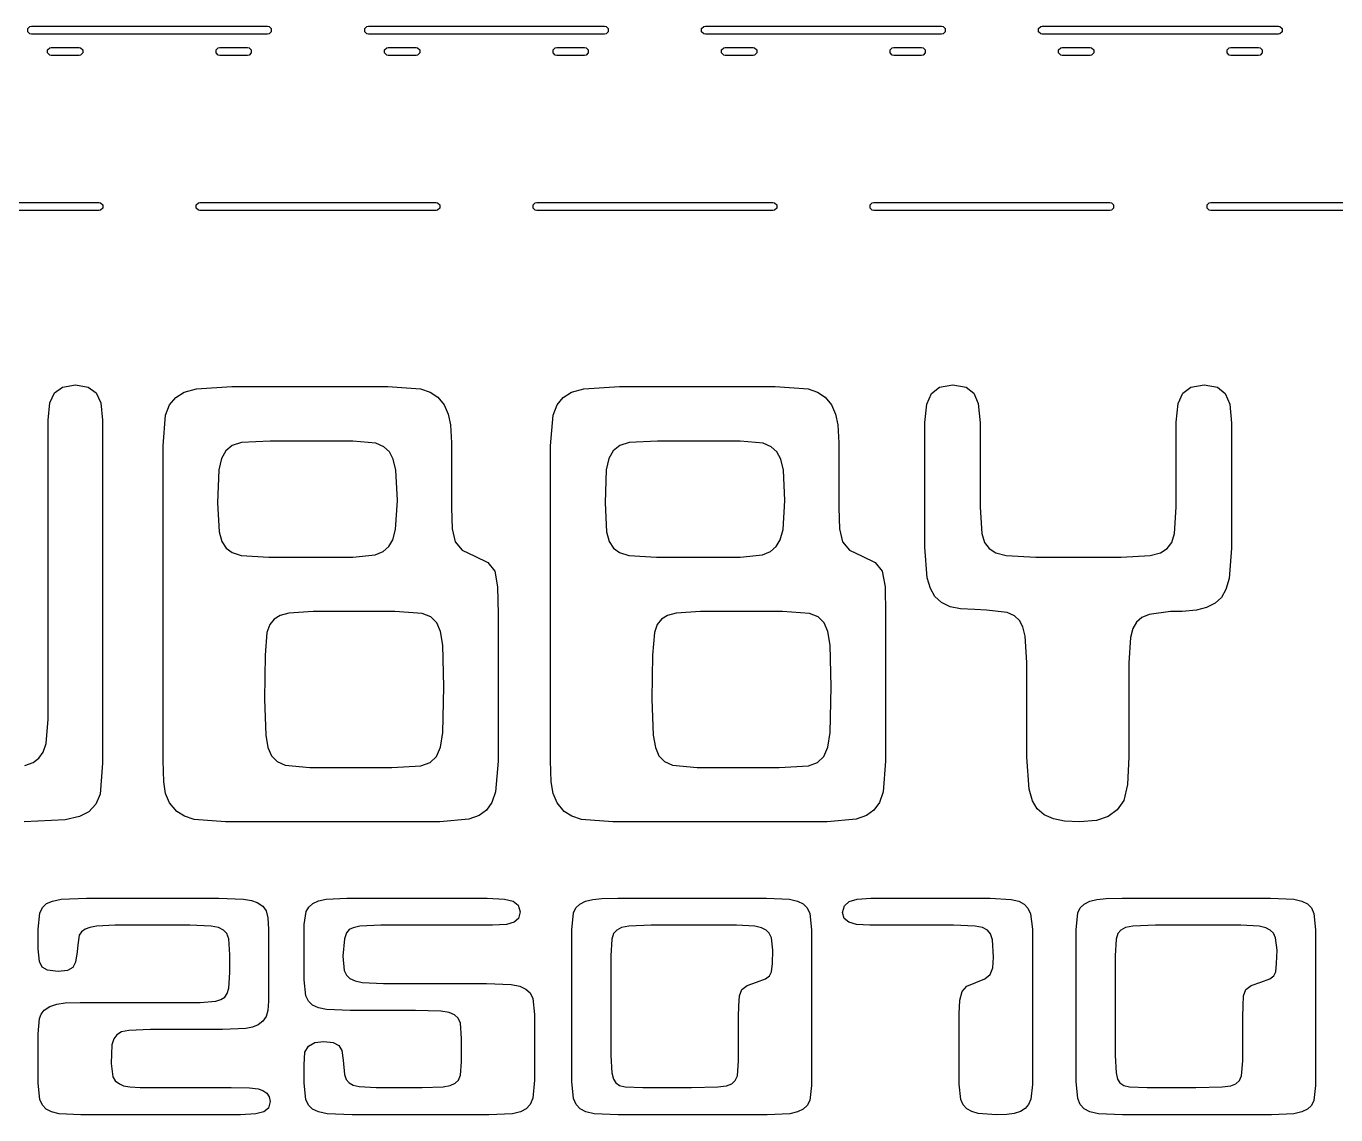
# Model space of a CAD drawing. Extents: x 187.8 to 250.3, y -128.1 to -95.
# Drawn here: x 205.31 to 225.05, y -113.95 to -97.53 of the extents above; entities that cross this region are included whole.
import ezdxf

# ---------------------------------------------------------------- set-up
doc = ezdxf.new("R2010")
doc.units = 0
doc.layers.add('BLACK', color=7, linetype='CONTINUOUS')

msp = doc.modelspace()

# ---------------------------------------------------------------- linework, layer by layer
at = {"layer": 'BLACK', "linetype": 'CONTINUOUS'}
for p, q in [((205.334567, -97.567039), (205.367039, -97.534567)), ((205.334567, -97.612961), (205.334567, -97.567039)), ((205.367039, -97.645433), (205.334567, -97.612961)), ((205.367039, -97.534567), (205.39, -97.53)), ((205.39, -97.65), (205.367039, -97.645433)), ((205.39, -97.53), (208.95, -97.53)), ((208.95, -97.65), (205.39, -97.65)), ((208.95, -97.53), (208.972961, -97.534567)), ((208.972961, -97.645433), (208.95, -97.65)), ((208.972961, -97.534567), (209.005433, -97.567039)), ((209.005433, -97.612961), (208.972961, -97.645433)), ((209.005433, -97.567039), (209.005433, -97.612961)), ((210.414567, -97.567039), (210.447039, -97.534567)), ((210.414567, -97.612961), (210.414567, -97.567039)), ((210.447039, -97.645433), (210.414567, -97.612961)), ((210.447039, -97.534567), (210.47, -97.53)), ((210.47, -97.65), (210.447039, -97.645433)), ((210.47, -97.53), (214.03, -97.53)), ((214.03, -97.65), (210.47, -97.65)), ((214.03, -97.53), (214.052961, -97.534567)), ((214.052961, -97.645433), (214.03, -97.65)), ((214.052961, -97.534567), (214.085433, -97.567039)), ((214.085433, -97.612961), (214.052961, -97.645433)), ((214.085433, -97.567039), (214.085433, -97.612961)), ((215.494567, -97.567039), (215.527039, -97.534567)), ((215.494567, -97.612961), (215.494567, -97.567039)), ((215.527039, -97.645433), (215.494567, -97.612961)), ((215.527039, -97.534567), (215.55, -97.53)), ((215.55, -97.65), (215.527039, -97.645433)), ((215.55, -97.53), (219.11, -97.53)), ((219.11, -97.65), (215.55, -97.65)), ((219.11, -97.53), (219.132961, -97.534567)), ((219.132961, -97.645433), (219.11, -97.65)), ((219.132961, -97.534567), (219.165433, -97.567039)), ((219.165433, -97.612961), (219.132961, -97.645433)), ((219.165433, -97.567039), (219.165433, -97.612961)), ((220.574567, -97.567039), (220.607039, -97.534567)), ((220.574567, -97.612961), (220.574567, -97.567039)), ((220.607039, -97.645433), (220.574567, -97.612961)), ((220.607039, -97.534567), (220.63, -97.53)), ((220.63, -97.65), (220.607039, -97.645433)), ((220.63, -97.53), (224.19, -97.53)), ((224.19, -97.65), (220.63, -97.65)), ((224.19, -97.53), (224.212961, -97.534567)), ((224.212961, -97.645433), (224.19, -97.65)), ((224.212961, -97.534567), (224.245433, -97.567039)), ((224.245433, -97.612961), (224.212961, -97.645433)), ((224.245433, -97.567039), (224.245433, -97.612961)), ((205.634567, -97.887039), (205.667039, -97.854567)), ((205.634567, -97.932961), (205.634567, -97.887039)), ((205.667039, -97.854567), (205.69, -97.85)), ((205.69, -97.85), (206.11, -97.85)), ((206.11, -97.85), (206.132961, -97.854567)), ((206.132961, -97.854567), (206.165433, -97.887039)), ((206.165433, -97.887039), (206.165433, -97.932961)), ((208.174567, -97.887039), (208.207039, -97.854567)), ((208.174567, -97.932961), (208.174567, -97.887039)), ((208.207039, -97.854567), (208.23, -97.85)), ((208.23, -97.85), (208.65, -97.85)), ((208.65, -97.85), (208.672961, -97.854567)), ((208.672961, -97.854567), (208.705433, -97.887039)), ((208.705433, -97.887039), (208.705433, -97.932961)), ((210.714567, -97.887039), (210.747039, -97.854567)), ((210.714567, -97.932961), (210.714567, -97.887039)), ((210.747039, -97.854567), (210.77, -97.85)), ((210.77, -97.85), (211.19, -97.85)), ((211.19, -97.85), (211.212961, -97.854567)), ((211.212961, -97.854567), (211.245433, -97.887039)), ((211.245433, -97.887039), (211.245433, -97.932961)), ((213.254567, -97.887039), (213.287039, -97.854567)), ((213.254567, -97.932961), (213.254567, -97.887039)), ((213.287039, -97.854567), (213.31, -97.85)), ((213.31, -97.85), (213.73, -97.85)), ((213.73, -97.85), (213.752961, -97.854567)), ((213.752961, -97.854567), (213.785433, -97.887039)), ((213.785433, -97.887039), (213.785433, -97.932961)), ((215.794567, -97.887039), (215.827039, -97.854567)), ((215.794567, -97.932961), (215.794567, -97.887039)), ((215.827039, -97.854567), (215.85, -97.85)), ((215.85, -97.85), (216.27, -97.85)), ((216.27, -97.85), (216.292961, -97.854567)), ((216.292961, -97.854567), (216.325433, -97.887039)), ((216.325433, -97.887039), (216.325433, -97.932961)), ((218.334567, -97.887039), (218.367039, -97.854567)), ((218.334567, -97.932961), (218.334567, -97.887039)), ((218.367039, -97.854567), (218.39, -97.85)), ((218.39, -97.85), (218.81, -97.85)), ((218.81, -97.85), (218.832961, -97.854567)), ((218.832961, -97.854567), (218.865433, -97.887039)), ((218.865433, -97.887039), (218.865433, -97.932961)), ((220.874567, -97.887039), (220.907039, -97.854567)), ((220.874567, -97.932961), (220.874567, -97.887039)), ((220.907039, -97.854567), (220.93, -97.85)), ((220.93, -97.85), (221.35, -97.85)), ((221.35, -97.85), (221.372961, -97.854567)), ((221.372961, -97.854567), (221.405433, -97.887039)), ((221.405433, -97.887039), (221.405433, -97.932961)), ((223.414567, -97.887039), (223.447039, -97.854567)), ((223.414567, -97.932961), (223.414567, -97.887039)), ((223.447039, -97.854567), (223.47, -97.85)), ((223.47, -97.85), (223.89, -97.85)), ((223.89, -97.85), (223.912961, -97.854567)), ((223.912961, -97.854567), (223.945433, -97.887039)), ((223.945433, -97.887039), (223.945433, -97.932961)), ((205.667039, -97.965433), (205.634567, -97.932961)), ((205.69, -97.97), (205.667039, -97.965433)), ((206.11, -97.97), (205.69, -97.97)), ((206.132961, -97.965433), (206.11, -97.97)), ((206.165433, -97.932961), (206.132961, -97.965433)), ((208.207039, -97.965433), (208.174567, -97.932961)), ((208.23, -97.97), (208.207039, -97.965433)), ((208.65, -97.97), (208.23, -97.97)), ((208.672961, -97.965433), (208.65, -97.97)), ((208.705433, -97.932961), (208.672961, -97.965433)), ((210.747039, -97.965433), (210.714567, -97.932961)), ((210.77, -97.97), (210.747039, -97.965433)), ((211.19, -97.97), (210.77, -97.97)), ((211.212961, -97.965433), (211.19, -97.97)), ((211.245433, -97.932961), (211.212961, -97.965433)), ((213.287039, -97.965433), (213.254567, -97.932961)), ((213.31, -97.97), (213.287039, -97.965433)), ((213.73, -97.97), (213.31, -97.97)), ((213.752961, -97.965433), (213.73, -97.97)), ((213.785433, -97.932961), (213.752961, -97.965433)), ((215.827039, -97.965433), (215.794567, -97.932961)), ((215.85, -97.97), (215.827039, -97.965433)), ((216.27, -97.97), (215.85, -97.97)), ((216.292961, -97.965433), (216.27, -97.97)), ((216.325433, -97.932961), (216.292961, -97.965433)), ((218.367039, -97.965433), (218.334567, -97.932961)), ((218.39, -97.97), (218.367039, -97.965433)), ((218.81, -97.97), (218.39, -97.97)), ((218.832961, -97.965433), (218.81, -97.97)), ((218.865433, -97.932961), (218.832961, -97.965433)), ((220.907039, -97.965433), (220.874567, -97.932961)), ((220.93, -97.97), (220.907039, -97.965433)), ((221.35, -97.97), (220.93, -97.97)), ((221.372961, -97.965433), (221.35, -97.97)), ((221.405433, -97.932961), (221.372961, -97.965433)), ((223.447039, -97.965433), (223.414567, -97.932961)), ((223.47, -97.97), (223.447039, -97.965433)), ((223.89, -97.97), (223.47, -97.97)), ((223.912961, -97.965433), (223.89, -97.97)), ((223.945433, -97.932961), (223.912961, -97.965433)), ((202.85, -100.19), (206.41, -100.19)), ((206.41, -100.19), (206.432961, -100.194567)), ((206.432961, -100.194567), (206.465433, -100.227039)), ((206.465433, -100.272961), (206.432961, -100.305433)), ((206.465433, -100.227039), (206.465433, -100.272961)), ((207.874567, -100.227039), (207.907039, -100.194567)), ((207.874567, -100.272961), (207.874567, -100.227039)), ((207.907039, -100.305433), (207.874567, -100.272961)), ((207.907039, -100.194567), (207.93, -100.19)), ((207.93, -100.19), (211.49, -100.19)), ((211.49, -100.19), (211.512961, -100.194567)), ((211.512961, -100.194567), (211.545433, -100.227039)), ((211.545433, -100.272961), (211.512961, -100.305433)), ((211.545433, -100.227039), (211.545433, -100.272961)), ((212.954567, -100.227039), (212.987039, -100.194567)), ((212.954567, -100.272961), (212.954567, -100.227039)), ((212.987039, -100.305433), (212.954567, -100.272961)), ((212.987039, -100.194567), (213.01, -100.19)), ((213.01, -100.19), (216.57, -100.19)), ((216.57, -100.19), (216.592961, -100.194567)), ((216.592961, -100.194567), (216.625433, -100.227039)), ((216.625433, -100.272961), (216.592961, -100.305433)), ((216.625433, -100.227039), (216.625433, -100.272961)), ((218.034567, -100.227039), (218.067039, -100.194567)), ((218.034567, -100.272961), (218.034567, -100.227039)), ((218.067039, -100.305433), (218.034567, -100.272961)), ((218.067039, -100.194567), (218.09, -100.19)), ((218.09, -100.19), (221.65, -100.19)), ((221.65, -100.19), (221.672961, -100.194567)), ((221.672961, -100.194567), (221.705433, -100.227039)), ((221.705433, -100.272961), (221.672961, -100.305433)), ((221.705433, -100.227039), (221.705433, -100.272961)), ((223.114567, -100.227039), (223.147039, -100.194567)), ((223.114567, -100.272961), (223.114567, -100.227039)), ((223.147039, -100.305433), (223.114567, -100.272961)), ((223.147039, -100.194567), (223.17, -100.19)), ((223.17, -100.19), (226.73, -100.19)), ((206.41, -100.31), (202.85, -100.31)), ((206.432961, -100.305433), (206.41, -100.31)), ((207.93, -100.31), (207.907039, -100.305433)), ((211.49, -100.31), (207.93, -100.31)), ((211.512961, -100.305433), (211.49, -100.31)), ((213.01, -100.31), (212.987039, -100.305433)), ((216.57, -100.31), (213.01, -100.31)), ((216.592961, -100.305433), (216.57, -100.31)), ((218.09, -100.31), (218.067039, -100.305433)), ((221.65, -100.31), (218.09, -100.31)), ((221.672961, -100.305433), (221.65, -100.31)), ((223.17, -100.31), (223.147039, -100.305433)), ((226.73, -100.31), (223.17, -100.31)), ((205.739699, -103.063279), (205.86043, -102.973286)), ((205.86043, -102.973286), (206.053001, -102.939753)), ((206.053001, -102.939753), (206.245615, -102.973187)), ((206.245615, -102.973187), (206.366304, -103.062851)), ((207.565658, -103.129529), (207.693849, -103.053534)), ((207.693849, -103.053534), (207.879388, -103.001729)), ((207.879388, -103.001729), (208.413242, -102.967108)), ((208.413242, -102.967108), (210.763224, -102.967108)), ((210.763224, -102.967108), (211.257755, -103.001729)), ((211.257755, -103.001729), (211.400606, -103.050348)), ((211.400606, -103.050348), (211.517629, -103.1244)), ((213.405993, -103.129529), (213.534184, -103.053534)), ((213.534184, -103.053534), (213.719723, -103.001729)), ((213.719723, -103.001729), (214.253577, -102.967108)), ((214.253577, -102.967108), (216.603559, -102.967108)), ((216.603559, -102.967108), (217.09809, -103.001729)), ((217.09809, -103.001729), (217.240941, -103.050348)), ((217.240941, -103.050348), (217.357964, -103.1244)), ((218.957816, -103.072682), (219.080793, -102.975842)), ((219.080793, -102.975842), (219.280949, -102.939753)), ((219.280949, -102.939753), (219.480596, -102.975062)), ((219.480596, -102.975062), (219.598954, -103.068408)), ((222.747793, -103.068408), (222.870331, -102.974868)), ((222.870331, -102.974868), (223.070927, -102.939753)), ((223.070927, -102.939753), (223.270123, -102.976035)), ((223.270123, -102.976035), (223.388931, -103.072682)), ((205.641818, -103.472752), (205.670386, -103.21098)), ((205.670386, -103.21098), (205.739699, -103.063279)), ((206.366304, -103.062851), (206.435649, -103.210405)), ((206.435649, -103.210405), (206.464184, -103.471042)), ((207.413922, -103.400517), (207.473639, -103.240333)), ((207.473639, -103.240333), (207.565658, -103.129529)), ((211.517629, -103.1244), (211.610422, -103.242515)), ((211.610422, -103.242515), (211.674067, -103.380855)), ((213.254257, -103.400517), (213.313974, -103.240333)), ((213.313974, -103.240333), (213.405993, -103.129529)), ((217.357964, -103.1244), (217.450757, -103.242515)), ((217.450757, -103.242515), (217.514402, -103.380855)), ((218.859936, -103.509938), (218.888611, -103.230499)), ((218.888611, -103.230499), (218.957816, -103.072682)), ((219.598954, -103.068408), (219.664315, -103.223437)), ((219.664315, -103.223437), (219.692132, -103.51293)), ((222.649913, -103.503099), (222.678785, -103.222783)), ((222.678785, -103.222783), (222.747793, -103.068408)), ((223.388931, -103.072682), (223.454479, -103.231627)), ((223.454479, -103.231627), (223.48211, -103.521051)), ((207.375027, -103.862991), (207.413922, -103.400517)), ((211.674067, -103.380855), (211.708899, -103.545737)), ((213.215361, -103.862991), (213.254257, -103.400517)), ((217.514402, -103.380855), (217.549234, -103.545737)), ((205.641818, -107.636298), (205.641818, -103.472752)), ((206.464184, -103.471042), (206.464184, -108.646731)), ((211.708899, -103.545737), (211.723221, -103.813409)), ((217.549234, -103.545737), (217.563556, -103.813409)), ((218.859936, -105.388043), (218.859936, -103.509938)), ((219.692132, -103.51293), (219.692132, -104.787511)), ((222.649913, -104.787511), (222.649913, -103.503099)), ((223.48211, -103.521051), (223.48211, -105.40343)), ((208.559849, -103.812555), (208.418628, -103.857648)), ((208.990693, -103.787764), (208.559849, -103.812555)), ((210.2345, -103.787764), (208.990693, -103.787764)), ((210.581996, -103.822813), (210.2345, -103.787764)), ((210.701505, -103.873499), (210.581996, -103.822813)), ((211.723221, -103.813409), (211.723221, -104.797769)), ((214.400184, -103.812555), (214.258963, -103.857648)), ((214.831028, -103.787764), (214.400184, -103.812555)), ((216.074835, -103.787764), (214.831028, -103.787764)), ((216.422331, -103.822813), (216.074835, -103.787764)), ((216.54184, -103.873499), (216.422331, -103.822813)), ((217.563556, -103.813409), (217.563556, -104.797769)), ((207.375027, -104.72297), (207.375027, -103.862991)), ((208.320063, -103.936935), (208.255058, -104.051151)), ((208.418628, -103.857648), (208.320063, -103.936935)), ((210.788015, -103.951895), (210.701505, -103.873499)), ((210.846554, -104.060159), (210.788015, -103.951895)), ((213.215361, -104.72297), (213.215361, -103.862991)), ((214.160398, -103.936935), (214.095393, -104.051151)), ((214.258963, -103.857648), (214.160398, -103.936935)), ((216.62835, -103.951895), (216.54184, -103.873499)), ((216.686889, -104.060159), (216.62835, -103.951895)), ((208.217054, -104.220745), (208.197392, -104.72297)), ((208.255058, -104.051151), (208.217054, -104.220745)), ((210.885895, -104.225447), (210.846554, -104.060159)), ((210.910259, -104.683219), (210.885895, -104.225447)), ((214.057389, -104.220745), (214.037727, -104.72297)), ((214.095393, -104.051151), (214.057389, -104.220745)), ((216.72623, -104.225447), (216.686889, -104.060159)), ((216.750594, -104.683219), (216.72623, -104.225447)), ((207.375027, -107.68246), (207.375027, -104.72297)), ((208.197392, -104.72297), (208.221755, -105.155524)), ((210.880766, -105.120902), (210.910259, -104.683219)), ((211.723221, -104.797769), (211.733052, -105.113209)), ((213.215361, -107.68246), (213.215361, -104.72297)), ((214.037727, -104.72297), (214.06209, -105.155524)), ((216.721101, -105.120902), (216.750594, -104.683219)), ((217.563556, -104.797769), (217.573387, -105.113209)), ((219.692132, -104.787511), (219.716495, -105.182879)), ((222.625122, -105.182879), (222.649913, -104.787511)), ((208.221755, -105.155524), (208.26239, -105.305666)), ((210.837937, -105.276525), (210.880766, -105.120902)), ((211.733052, -105.113209), (211.777076, -105.309824)), ((214.06209, -105.155524), (214.102725, -105.305666)), ((216.678272, -105.276525), (216.721101, -105.120902)), ((217.573387, -105.113209), (217.617411, -105.309824)), ((219.716495, -105.182879), (219.758856, -105.317376)), ((222.583092, -105.31737), (222.625122, -105.182879)), ((208.26239, -105.305666), (208.324765, -105.404285)), ((208.324765, -105.404285), (208.417445, -105.47191)), ((210.692126, -105.453914), (210.778184, -105.379495)), ((210.778184, -105.379495), (210.837937, -105.276525)), ((211.777076, -105.309824), (211.884788, -105.432923)), ((214.102725, -105.305666), (214.1651, -105.404285)), ((214.1651, -105.404285), (214.25778, -105.47191)), ((216.532461, -105.453914), (216.618519, -105.379495)), ((216.618519, -105.379495), (216.678272, -105.276525)), ((217.617411, -105.309824), (217.725122, -105.432923)), ((218.89413, -105.850089), (218.859936, -105.388043)), ((219.758856, -105.317376), (219.829336, -105.410269)), ((219.829336, -105.410269), (219.931122, -105.47304)), ((222.410869, -105.473021), (222.51271, -105.410269)), ((222.51271, -105.410269), (222.583092, -105.31737)), ((223.48211, -105.40343), (223.447916, -105.86163)), ((208.417445, -105.47191), (208.555147, -105.513706)), ((208.555147, -105.513706), (208.971459, -105.538497)), ((208.971459, -105.538497), (210.2345, -105.538497)), ((210.2345, -105.538497), (210.572165, -105.503875)), ((210.572165, -105.503875), (210.692126, -105.453914)), ((211.884788, -105.432923), (212.075846, -105.526101)), ((212.075846, -105.526101), (212.27118, -105.620135)), ((212.27118, -105.620135), (212.374189, -105.752637)), ((214.25778, -105.47191), (214.395482, -105.513706)), ((214.395482, -105.513706), (214.811794, -105.538497)), ((214.811794, -105.538497), (216.074835, -105.538497)), ((216.074835, -105.538497), (216.4125, -105.503875)), ((216.4125, -105.503875), (216.532461, -105.453914)), ((217.725122, -105.432923), (217.916181, -105.526101)), ((217.916181, -105.526101), (218.111515, -105.620135)), ((218.111515, -105.620135), (218.214524, -105.752637)), ((219.931122, -105.47304), (220.083654, -105.513706)), ((220.083654, -105.513706), (220.534587, -105.538497)), ((220.534587, -105.538497), (221.817289, -105.538497)), ((221.817289, -105.538497), (222.257964, -105.513706)), ((222.257964, -105.513706), (222.410869, -105.473021)), ((212.374189, -105.752637), (212.418214, -105.989003)), ((218.214524, -105.752637), (218.258549, -105.989003)), ((212.418214, -105.989003), (212.428045, -106.402323)), ((218.258549, -105.989003), (218.26838, -106.402323)), ((218.942725, -106.014904), (218.89413, -105.850089)), ((219.011672, -106.135182), (218.942725, -106.014904)), ((223.447916, -105.86163), (223.39887, -106.030185)), ((219.109172, -106.22629), (219.011672, -106.135182)), ((223.330374, -106.14715), (223.234122, -106.235939)), ((223.39887, -106.030185), (223.330374, -106.14715)), ((209.269801, -106.383943), (209.13923, -106.421393)), ((209.637387, -106.359153), (209.269801, -106.383943)), ((210.870935, -106.359153), (209.637387, -106.359153)), ((211.282118, -106.388645), (210.870935, -106.359153)), ((211.412307, -106.43997), (211.282118, -106.388645)), ((212.428045, -106.402323), (212.428045, -108.616811)), ((215.110136, -106.383943), (214.979565, -106.421393)), ((215.477722, -106.359153), (215.110136, -106.383943)), ((216.71127, -106.359153), (215.477722, -106.359153)), ((217.122453, -106.388645), (216.71127, -106.359153)), ((217.252642, -106.43997), (217.122453, -106.388645)), ((218.26838, -106.402323), (218.26838, -108.616811)), ((219.241626, -106.287773), (219.109172, -106.22629)), ((219.3988, -106.319643), (219.241626, -106.287773)), ((219.613913, -106.331797), (219.3988, -106.319643)), ((219.790013, -106.341628), (219.613913, -106.331797)), ((220.098613, -106.37625), (219.790013, -106.341628)), ((220.20843, -106.424255), (220.098613, -106.37625)), ((222.243005, -106.403605), (222.1323, -106.451394)), ((222.561436, -106.359153), (222.243005, -106.403605)), ((222.737963, -106.359153), (222.561436, -106.359153)), ((222.952208, -106.337874), (222.737963, -106.359153)), ((223.105121, -106.300168), (222.952208, -106.337874)), ((223.234122, -106.235939), (223.105121, -106.300168)), ((208.98551, -106.558098), (208.941967, -106.678012)), ((209.049678, -106.477122), (208.98551, -106.558098)), ((209.13923, -106.421393), (209.049678, -106.477122)), ((211.50267, -106.530977), (211.412307, -106.43997)), ((211.558318, -106.660125), (211.50267, -106.530977)), ((214.825845, -106.558098), (214.782301, -106.678012)), ((214.890013, -106.477122), (214.825845, -106.558098)), ((214.979565, -106.421393), (214.890013, -106.477122)), ((217.343005, -106.530977), (217.252642, -106.43997)), ((217.398653, -106.660125), (217.343005, -106.530977)), ((220.284543, -106.494219), (220.20843, -106.424255)), ((220.336156, -106.589288), (220.284543, -106.494219)), ((220.372593, -106.730585), (220.336156, -106.589288)), ((222.052373, -106.521574), (221.996881, -106.616083)), ((222.1323, -106.451394), (222.052373, -106.521574)), ((208.941967, -106.678012), (208.912474, -107.016105)), ((211.590719, -106.869071), (211.558318, -106.660125)), ((214.782301, -106.678012), (214.752809, -107.016105)), ((217.431054, -106.869071), (217.398653, -106.660125)), ((220.397383, -107.129372), (220.372593, -106.730585)), ((221.959194, -106.752384), (221.934831, -107.135356)), ((221.996881, -106.616083), (221.959194, -106.752384)), ((211.605679, -107.496103), (211.590719, -106.869071)), ((217.446014, -107.496103), (217.431054, -106.869071)), ((208.912474, -107.016105), (208.902643, -107.68246)), ((214.752809, -107.016105), (214.742978, -107.68246)), ((220.397383, -108.557399), (220.397383, -107.129372)), ((221.934831, -107.135356), (221.934831, -108.550133)), ((211.590719, -108.182548), (211.605679, -107.496103)), ((217.431054, -108.182548), (217.446014, -107.496103)), ((205.641818, -107.981658), (205.641818, -107.636298)), ((207.375027, -108.606981), (207.375027, -107.68246)), ((208.902643, -107.68246), (208.922305, -108.226572)), ((213.215361, -108.606981), (213.215361, -107.68246)), ((214.742978, -107.68246), (214.76264, -108.226572)), ((205.612326, -108.351808), (205.641818, -107.981658)), ((211.556763, -108.408795), (211.590719, -108.182548)), ((217.397098, -108.408795), (217.431054, -108.182548)), ((205.568767, -108.48248), (205.612326, -108.351808)), ((208.922305, -108.226572), (208.956869, -108.413459)), ((214.76264, -108.226572), (214.797204, -108.413459)), ((205.414877, -108.638462), (205.504615, -108.573641)), ((205.504615, -108.573641), (205.568767, -108.48248)), ((208.956869, -108.413459), (209.010355, -108.535173)), ((209.010355, -108.535173), (209.094857, -108.623705)), ((211.401888, -108.638259), (211.497968, -108.545004)), ((211.497968, -108.545004), (211.556763, -108.408795)), ((214.797204, -108.413459), (214.850689, -108.535173)), ((214.850689, -108.535173), (214.935192, -108.623705)), ((217.242223, -108.638259), (217.338303, -108.545004)), ((217.338303, -108.545004), (217.397098, -108.408795)), ((220.431577, -109.039962), (220.397383, -108.557399)), ((221.934831, -108.550133), (221.91517, -108.967727)), ((205.289193, -108.682207), (205.414877, -108.638462)), ((206.464184, -108.646731), (206.424861, -109.114334)), ((207.386762, -108.927537), (207.375027, -108.606981)), ((209.094857, -108.623705), (209.215946, -108.677506)), ((209.215946, -108.677506), (209.588233, -108.7117)), ((209.588233, -108.7117), (210.822209, -108.7117)), ((210.822209, -108.7117), (211.262884, -108.687337)), ((211.262884, -108.687337), (211.401888, -108.638259)), ((212.428045, -108.616811), (212.388722, -109.079713)), ((213.227097, -108.927537), (213.215361, -108.606981)), ((214.935192, -108.623705), (215.056281, -108.677506)), ((215.056281, -108.677506), (215.428568, -108.7117)), ((215.428568, -108.7117), (216.662544, -108.7117)), ((216.662544, -108.7117), (217.103219, -108.687337)), ((217.103219, -108.687337), (217.242223, -108.638259)), ((218.26838, -108.616811), (218.229057, -109.079713)), ((207.413922, -109.104076), (207.386762, -108.927537)), ((213.254257, -109.104076), (213.227097, -108.927537)), ((221.91517, -108.967727), (221.856612, -109.208368)), ((206.424861, -109.114334), (206.362691, -109.268438)), ((207.474237, -109.246452), (207.413922, -109.104076)), ((212.388722, -109.079713), (212.332741, -109.241769)), ((213.314572, -109.246452), (213.254257, -109.104076)), ((218.229057, -109.079713), (218.173076, -109.241769)), ((220.481695, -109.21338), (220.431577, -109.039962)), ((206.362691, -109.268438), (206.258592, -109.379765)), ((207.580618, -109.375063), (207.474237, -109.246452)), ((212.251946, -109.355402), (212.139739, -109.43687)), ((212.332741, -109.241769), (212.251946, -109.355402)), ((213.420953, -109.375063), (213.314572, -109.246452)), ((218.092281, -109.355402), (217.980074, -109.43687)), ((218.173076, -109.241769), (218.092281, -109.355402)), ((220.553821, -109.33574), (220.481695, -109.21338)), ((220.656949, -109.42649), (220.553821, -109.33574)), ((221.757681, -109.35381), (221.621101, -109.45371)), ((221.856612, -109.208368), (221.757681, -109.35381)), ((205.900838, -109.502863), (205.279362, -109.532356)), ((206.114426, -109.454197), (205.900838, -109.502863)), ((206.258592, -109.379765), (206.114426, -109.454197)), ((207.698228, -109.449007), (207.580618, -109.375063)), ((207.844767, -109.498162), (207.698228, -109.449007)), ((208.314934, -109.532356), (207.844767, -109.498162)), ((211.546694, -109.532356), (208.314934, -109.532356)), ((211.982668, -109.493033), (211.546694, -109.532356)), ((212.139739, -109.43687), (211.982668, -109.493033)), ((213.538563, -109.449007), (213.420953, -109.375063)), ((213.685102, -109.498162), (213.538563, -109.449007)), ((214.155269, -109.532356), (213.685102, -109.498162)), ((217.387029, -109.532356), (214.155269, -109.532356)), ((217.823003, -109.493033), (217.387029, -109.532356)), ((217.980074, -109.43687), (217.823003, -109.493033)), ((220.798736, -109.488331), (220.656949, -109.42649)), ((220.965678, -109.520254), (220.798736, -109.488331)), ((221.190684, -109.532356), (220.965678, -109.520254)), ((221.447928, -109.510295), (221.190684, -109.532356)), ((221.621101, -109.45371), (221.447928, -109.510295)), ((205.619286, -110.766688), (205.708034, -110.727159)), ((205.708034, -110.727159), (205.83941, -110.700651)), ((205.83941, -110.700651), (206.220734, -110.683554)), ((206.220734, -110.683554), (208.214367, -110.683554)), ((208.214367, -110.683554), (208.588669, -110.6983)), ((208.588669, -110.6983), (208.709295, -110.720055)), ((208.709295, -110.720055), (208.795054, -110.751729)), ((208.795054, -110.751729), (208.878707, -110.80302)), ((209.633112, -110.764765), (209.716523, -110.726432)), ((209.716523, -110.726432), (209.832476, -110.700865)), ((209.832476, -110.700865), (210.147244, -110.683554)), ((210.147244, -110.683554), (212.259944, -110.683554)), ((212.259944, -110.683554), (212.522477, -110.697745)), ((212.522477, -110.697745), (212.651649, -110.729502)), ((212.651649, -110.729502), (212.728271, -110.789553)), ((213.657624, -110.776733), (213.74365, -110.731835)), ((213.74365, -110.731835), (213.853323, -110.703216)), ((213.853323, -110.703216), (213.989853, -110.68944)), ((213.989853, -110.68944), (214.231289, -110.683554)), ((214.231289, -110.683554), (216.469775, -110.683554)), ((216.469775, -110.683554), (216.819348, -110.700865)), ((216.819348, -110.700865), (216.940995, -110.727741)), ((216.940995, -110.727741), (217.025733, -110.769467)), ((217.646324, -110.798669), (217.720604, -110.734845)), ((217.720604, -110.734845), (217.840354, -110.698445)), ((217.840354, -110.698445), (218.046057, -110.683554)), ((218.046057, -110.683554), (219.843685, -110.683554)), ((219.843685, -110.683554), (220.162116, -110.703216)), ((220.162116, -110.703216), (220.274004, -110.731642)), ((220.274004, -110.731642), (220.354457, -110.774168)), ((221.258461, -110.776733), (221.344487, -110.731835)), ((221.344487, -110.731835), (221.454161, -110.703216)), ((221.454161, -110.703216), (221.59069, -110.68944)), ((221.59069, -110.68944), (221.832127, -110.683554)), ((221.832127, -110.683554), (224.070612, -110.683554)), ((224.070612, -110.683554), (224.420185, -110.700865)), ((224.420185, -110.700865), (224.541833, -110.727741)), ((224.541833, -110.727741), (224.62657, -110.769467)), ((205.493196, -111.152012), (205.51762, -110.908166)), ((205.51762, -110.908166), (205.557131, -110.824047)), ((205.557131, -110.824047), (205.619286, -110.766688)), ((208.878707, -110.80302), (208.931219, -110.873545)), ((208.931219, -110.873545), (208.955949, -110.983179)), ((209.503664, -111.081701), (209.531752, -110.88765)), ((209.531752, -110.88765), (209.571954, -110.817794)), ((209.571954, -110.817794), (209.633112, -110.764765)), ((212.728271, -110.789553), (212.756673, -110.891069)), ((212.756673, -110.891069), (212.731727, -110.989579)), ((213.538861, -111.163766), (213.563285, -110.90667)), ((213.563285, -110.90667), (213.600154, -110.832223)), ((213.600154, -110.832223), (213.657624, -110.776733)), ((217.025733, -110.769467), (217.085177, -110.829094)), ((217.085177, -110.829094), (217.123735, -110.916287)), ((217.123735, -110.916287), (217.148159, -111.163766)), ((217.619243, -110.898549), (217.646324, -110.798669)), ((217.644386, -110.989486), (217.619243, -110.898549)), ((220.354457, -110.774168), (220.411983, -110.83338)), ((220.411983, -110.83338), (220.452155, -110.918852)), ((220.452155, -110.918852), (220.480242, -111.154149)), ((221.139698, -111.163766), (221.164122, -110.90667)), ((221.164122, -110.90667), (221.200991, -110.832223)), ((221.200991, -110.832223), (221.258461, -110.776733)), ((224.62657, -110.769467), (224.686015, -110.829094)), ((224.686015, -110.829094), (224.724573, -110.916287)), ((224.724573, -110.916287), (224.748997, -111.163766)), ((206.270627, -111.124496), (206.199669, -111.152012)), ((206.371249, -111.106064), (206.270627, -111.124496)), ((206.654571, -111.093882), (206.371249, -111.106064)), ((207.780836, -111.093882), (206.654571, -111.093882)), ((208.10232, -111.106064), (207.780836, -111.093882)), ((208.210599, -111.127801), (208.10232, -111.106064)), ((208.284281, -111.164407), (208.210599, -111.127801)), ((208.955949, -110.983179), (208.962971, -111.151371)), ((209.503664, -111.91753), (209.503664, -111.081701)), ((210.241808, -111.13042), (210.182353, -111.158637)), ((210.343248, -111.108842), (210.241808, -111.13042)), ((210.658016, -111.093882), (210.343248, -111.108842)), ((212.343903, -111.093882), (210.658016, -111.093882)), ((212.555038, -111.080122), (212.343903, -111.093882)), ((212.665693, -111.048148), (212.555038, -111.080122)), ((212.731727, -110.989579), (212.665693, -111.048148)), ((214.2853, -111.128328), (214.213887, -111.165048)), ((214.395848, -111.106278), (214.2853, -111.128328)), ((214.73504, -111.093882), (214.395848, -111.106278)), ((216.0222, -111.093882), (214.73504, -111.093882)), ((216.2985, -111.108628), (216.0222, -111.093882)), ((216.397528, -111.131108), (216.2985, -111.108628)), ((216.466111, -111.165048), (216.397528, -111.131108)), ((217.713582, -111.047507), (217.644386, -110.989486)), ((217.826647, -111.080141), (217.713582, -111.047507)), ((218.032013, -111.093882), (217.826647, -111.080141)), ((219.291085, -111.093882), (218.032013, -111.093882)), ((219.619897, -111.106278), (219.291085, -111.093882)), ((219.727777, -111.128679), (219.619897, -111.106278)), ((219.801858, -111.167613), (219.727777, -111.128679)), ((221.886137, -111.128328), (221.814724, -111.165048)), ((221.996685, -111.106278), (221.886137, -111.128328)), ((222.335878, -111.093882), (221.996685, -111.106278)), ((223.623037, -111.093882), (222.335878, -111.093882)), ((223.899337, -111.108628), (223.623037, -111.093882)), ((223.998366, -111.131108), (223.899337, -111.108628)), ((224.066949, -111.165048), (223.998366, -111.131108)), ((205.493196, -111.449714), (205.493196, -111.152012)), ((206.112352, -111.241771), (206.087927, -111.389447)), ((206.146655, -111.191174), (206.112352, -111.241771)), ((206.199669, -111.152012), (206.146655, -111.191174)), ((208.334309, -111.218129), (208.284281, -111.164407)), ((208.364881, -111.298191), (208.334309, -111.218129)), ((208.382284, -111.536481), (208.364881, -111.298191)), ((208.962971, -111.151371), (208.962971, -112.238099)), ((210.108775, -111.295413), (210.084351, -111.561485)), ((210.142678, -111.207044), (210.108775, -111.295413)), ((210.182353, -111.158637), (210.142678, -111.207044)), ((213.538861, -111.555074), (213.538861, -111.163766)), ((214.140309, -111.302466), (214.126265, -111.555074)), ((214.167584, -111.219307), (214.140309, -111.302466)), ((214.213887, -111.165048), (214.167584, -111.219307)), ((216.514764, -111.212948), (216.466111, -111.165048)), ((216.546711, -111.280453), (216.514764, -111.212948)), ((216.567777, -111.466811), (216.546711, -111.280453)), ((217.148159, -111.163766), (217.148159, -113.511398)), ((219.850604, -111.224653), (219.801858, -111.167613)), ((219.878794, -111.312083), (219.850604, -111.224653)), ((219.892838, -111.574308), (219.878794, -111.312083)), ((220.480242, -111.154149), (220.480242, -113.496652)), ((221.139698, -111.555074), (221.139698, -111.163766)), ((221.741146, -111.302466), (221.727102, -111.555074)), ((221.768421, -111.219307), (221.741146, -111.302466)), ((221.814724, -111.165048), (221.768421, -111.219307)), ((224.115602, -111.212948), (224.066949, -111.165048)), ((224.147549, -111.280453), (224.115602, -111.212948)), ((224.168615, -111.466811), (224.147549, -111.280453)), ((224.748997, -111.163766), (224.748997, -113.511398)), ((205.511992, -111.637091), (205.493196, -111.449714)), ((206.080905, -111.495875), (206.057021, -111.651119)), ((206.087927, -111.389447), (206.080905, -111.495875)), ((208.382284, -111.804049), (208.382284, -111.536481)), ((216.560755, -111.667914), (216.567777, -111.466811)), ((224.161593, -111.667914), (224.168615, -111.466811)), ((205.55273, -111.723266), (205.511992, -111.637091)), ((205.635158, -111.77211), (205.55273, -111.723266)), ((206.014349, -111.728608), (205.935736, -111.773939)), ((206.057021, -111.651119), (206.014349, -111.728608)), ((210.084351, -111.561485), (210.105417, -111.775411)), ((213.538861, -113.056404), (213.538861, -111.555074)), ((214.126265, -111.555074), (214.126265, -113.056404)), ((216.547754, -111.794073), (216.560755, -111.667914)), ((219.843685, -111.836747), (219.882153, -111.733737)), ((219.882153, -111.733737), (219.892838, -111.574308)), ((221.139698, -113.056404), (221.139698, -111.555074)), ((221.727102, -111.555074), (221.727102, -113.056404)), ((224.148592, -111.794073), (224.161593, -111.667914)), ((205.794225, -111.79144), (205.635158, -111.77211)), ((205.935736, -111.773939), (205.794225, -111.79144)), ((208.36824, -112.039987), (208.382284, -111.804049)), ((209.528088, -112.156033), (209.503664, -111.91753)), ((210.105417, -111.775411), (210.139213, -111.84759)), ((210.139213, -111.84759), (210.192734, -111.897227)), ((210.192734, -111.897227), (210.268817, -111.931442)), ((210.268817, -111.931442), (210.378053, -111.954289)), ((216.322924, -111.952579), (216.457452, -111.902156)), ((216.457452, -111.902156), (216.518624, -111.856836)), ((216.518624, -111.856836), (216.547754, -111.794073)), ((219.626919, -111.956853), (219.76339, -111.902998)), ((219.76339, -111.902998), (219.843685, -111.836747)), ((223.923761, -111.952579), (224.058289, -111.902156)), ((224.058289, -111.902156), (224.119461, -111.856836)), ((224.119461, -111.856836), (224.148592, -111.794073)), ((208.305347, -112.176336), (208.343585, -112.123094)), ((208.343585, -112.123094), (208.36824, -112.039987)), ((210.378053, -111.954289), (210.699843, -111.969249)), ((210.699843, -111.969249), (212.252922, -111.969249)), ((212.252922, -111.969249), (212.623561, -111.986346)), ((212.623561, -111.986346), (212.752255, -112.013171)), ((212.752255, -112.013171), (212.843685, -112.054734)), ((212.843685, -112.054734), (212.908976, -112.114112)), ((212.908976, -112.114112), (212.948709, -112.196425)), ((216.064027, -112.156033), (216.098831, -112.062855)), ((216.098831, -112.062855), (216.179431, -112.001519)), ((216.179431, -112.001519), (216.322924, -111.952579)), ((219.385424, -112.221643), (219.420534, -112.091706)), ((219.420534, -112.091706), (219.493807, -112.010923)), ((219.493807, -112.010923), (219.626919, -111.956853)), ((223.664864, -112.156033), (223.699669, -112.062855)), ((223.699669, -112.062855), (223.780269, -112.001519)), ((223.780269, -112.001519), (223.923761, -111.952579)), ((205.584177, -112.374447), (205.670614, -112.316335)), ((205.670614, -112.316335), (205.773159, -112.281055)), ((205.773159, -112.281055), (205.900973, -112.263793)), ((205.900973, -112.263793), (206.123037, -112.256478)), ((206.123037, -112.256478), (207.731682, -112.256478)), ((207.731682, -112.256478), (207.934709, -112.256478)), ((207.934709, -112.256478), (208.168876, -112.239595)), ((208.168876, -112.239595), (208.247691, -112.214819)), ((208.247691, -112.214819), (208.305347, -112.176336)), ((208.962971, -112.238099), (208.952733, -112.3798)), ((209.567431, -112.238566), (209.528088, -112.156033)), ((209.629754, -112.296015), (209.567431, -112.238566)), ((209.717183, -112.336093), (209.629754, -112.296015)), ((212.948709, -112.196425), (212.973439, -112.438134)), ((216.049983, -112.472541), (216.057005, -112.305846)), ((216.057005, -112.305846), (216.064027, -112.156033)), ((219.375044, -112.427662), (219.385424, -112.221643)), ((223.65082, -112.472541), (223.657842, -112.305846)), ((223.657842, -112.305846), (223.664864, -112.156033)), ((205.493196, -112.728355), (205.510598, -112.499897)), ((205.510598, -112.499897), (205.538219, -112.432212)), ((205.538219, -112.432212), (205.584177, -112.374447)), ((208.927861, -112.466985), (208.880264, -112.538207)), ((208.952733, -112.3798), (208.927861, -112.466985)), ((209.839498, -112.36248), (209.717183, -112.336093)), ((210.196397, -112.379577), (209.839498, -112.36248)), ((211.182528, -112.379577), (210.196397, -112.379577)), ((211.560188, -112.389407), (211.182528, -112.379577)), ((211.688298, -112.409076), (211.560188, -112.389407)), ((211.770237, -112.443049), (211.688298, -112.409076)), ((211.825635, -112.494857), (211.770237, -112.443049)), ((211.857554, -112.570208), (211.825635, -112.494857)), ((212.973439, -112.438134), (212.973439, -113.42976)), ((216.049983, -113.139752), (216.049983, -112.472541)), ((219.375044, -113.491523), (219.375044, -112.427662)), ((223.65082, -113.139752), (223.65082, -112.472541)), ((205.493196, -113.475708), (205.493196, -112.728355)), ((206.750708, -112.702556), (206.678995, -112.743956)), ((206.857292, -112.679201), (206.750708, -112.702556)), ((207.186104, -112.666806), (206.857292, -112.679201)), ((208.270543, -112.666806), (207.186104, -112.666806)), ((208.623473, -112.652274), (208.270543, -112.666806)), ((208.725486, -112.629861), (208.623473, -112.652274)), ((208.809098, -112.593716), (208.725486, -112.629861)), ((208.880264, -112.538207), (208.809098, -112.593716)), ((211.875262, -112.799735), (211.857554, -112.570208)), ((206.605417, -112.898043), (206.591678, -113.179075)), ((206.632946, -112.804242), (206.605417, -112.898043)), ((206.678995, -112.743956), (206.632946, -112.804242)), ((209.514044, -113.005754), (209.566861, -112.917918)), ((209.566861, -112.917918), (209.665171, -112.86338)), ((209.665171, -112.86338), (209.797671, -112.844615)), ((209.797671, -112.844615), (209.940405, -112.862074)), ((209.940405, -112.862074), (210.024817, -112.908088)), ((210.024817, -112.908088), (210.071519, -112.984653)), ((211.875262, -113.151292), (211.875262, -112.799735)), ((209.503664, -113.195958), (209.514044, -113.005754)), ((210.071519, -112.984653), (210.091373, -113.12757)), ((213.538861, -113.447712), (213.538861, -113.056404)), ((214.126265, -113.056404), (214.140309, -113.321408)), ((221.139698, -113.447712), (221.139698, -113.056404)), ((221.727102, -113.056404), (221.741146, -113.321408)), ((206.591678, -113.179075), (206.616103, -113.380606)), ((209.503664, -113.474212), (209.503664, -113.195958)), ((210.091373, -113.12757), (210.108775, -113.344702)), ((211.857554, -113.35667), (211.875262, -113.151292)), ((214.140309, -113.321408), (214.164314, -113.412308)), ((216.03258, -113.363081), (216.049983, -113.139752)), ((221.741146, -113.321408), (221.765152, -113.412308)), ((223.633418, -113.363081), (223.65082, -113.139752)), ((205.51762, -113.721477), (205.493196, -113.475708)), ((206.616103, -113.380606), (206.653873, -113.441102)), ((206.653873, -113.441102), (206.717463, -113.487462)), ((206.717463, -113.487462), (206.780356, -113.517382)), ((206.780356, -113.517382), (206.874695, -113.532342)), ((209.528088, -113.723187), (209.503664, -113.474212)), ((210.108775, -113.344702), (210.136726, -113.418803)), ((210.136726, -113.418803), (210.17869, -113.469083)), ((210.17869, -113.469083), (210.240613, -113.504856)), ((210.240613, -113.504856), (210.329204, -113.52764)), ((211.595298, -113.529991), (211.704217, -113.50932)), ((211.704217, -113.50932), (211.777259, -113.476349)), ((211.777259, -113.476349), (211.827397, -113.427622)), ((211.827397, -113.427622), (211.857554, -113.35667)), ((212.973439, -113.42976), (212.948709, -113.703312)), ((213.563285, -113.707586), (213.538861, -113.447712)), ((214.164314, -113.412308), (214.199843, -113.468655)), ((214.199843, -113.468655), (214.256805, -113.507743)), ((214.256805, -113.507743), (214.343336, -113.529991)), ((215.738573, -113.532342), (215.86982, -113.51351)), ((215.86982, -113.51351), (215.948622, -113.483402)), ((215.948622, -113.483402), (216.001253, -113.435963)), ((216.001253, -113.435963), (216.03258, -113.363081)), ((217.148159, -113.511398), (217.123735, -113.734514)), ((219.399468, -113.719768), (219.375044, -113.491523)), ((220.480242, -113.496652), (220.455818, -113.717203)), ((221.164122, -113.707586), (221.139698, -113.447712)), ((221.765152, -113.412308), (221.80068, -113.468655)), ((221.80068, -113.468655), (221.857642, -113.507743)), ((221.857642, -113.507743), (221.944173, -113.529991)), ((223.33941, -113.532342), (223.470657, -113.51351)), ((223.470657, -113.51351), (223.549459, -113.483402)), ((223.549459, -113.483402), (223.602091, -113.435963)), ((223.602091, -113.435963), (223.633418, -113.363081)), ((224.748997, -113.511398), (224.724573, -113.734514)), ((206.874695, -113.532342), (207.028568, -113.539822)), ((207.028568, -113.539822), (207.270063, -113.542173)), ((207.270063, -113.542173), (208.40335, -113.542173)), ((208.40335, -113.542173), (208.679344, -113.544737)), ((208.679344, -113.544737), (208.809098, -113.56162)), ((208.809098, -113.56162), (208.878863, -113.585)), ((208.878863, -113.585), (208.938241, -113.627658)), ((208.938241, -113.627658), (208.977124, -113.683274)), ((208.977124, -113.683274), (208.990754, -113.752252)), ((210.329204, -113.52764), (210.588102, -113.542173)), ((210.588102, -113.542173), (211.28053, -113.542173)), ((211.28053, -113.542173), (211.595298, -113.529991)), ((212.948709, -113.703312), (212.910008, -113.797471)), ((213.601594, -113.797708), (213.563285, -113.707586)), ((214.343336, -113.529991), (214.60895, -113.542173)), ((214.60895, -113.542173), (215.34351, -113.542173)), ((215.34351, -113.542173), (215.738573, -113.532342)), ((220.455818, -113.717203), (220.420947, -113.799019)), ((221.202431, -113.797708), (221.164122, -113.707586)), ((221.944173, -113.529991), (222.209787, -113.542173)), ((222.209787, -113.542173), (222.944348, -113.542173)), ((222.944348, -113.542173), (223.33941, -113.532342)), ((205.555418, -113.80713), (205.51762, -113.721477)), ((205.612264, -113.866588), (205.555418, -113.80713)), ((205.693237, -113.908509), (205.612264, -113.866588)), ((205.807964, -113.935404), (205.693237, -113.908509)), ((208.892751, -113.908689), (208.774175, -113.939165)), ((208.96404, -113.85099), (208.892751, -113.908689)), ((208.990754, -113.752252), (208.96404, -113.85099)), ((209.567431, -113.807759), (209.528088, -113.723187)), ((209.629754, -113.867229), (209.567431, -113.807759)), ((209.718794, -113.908408), (209.629754, -113.867229)), ((209.849878, -113.935404), (209.718794, -113.908408)), ((212.765399, -113.907504), (212.644627, -113.935404)), ((212.850707, -113.8621), (212.765399, -113.907504)), ((212.910008, -113.797471), (212.850707, -113.8621)), ((213.660982, -113.861886), (213.601594, -113.797708)), ((213.74749, -113.907099), (213.660982, -113.861886)), ((213.874389, -113.935404), (213.74749, -113.907099)), ((216.941822, -113.909058), (216.823011, -113.935404)), ((217.025733, -113.869153), (216.941822, -113.909058)), ((217.085723, -113.81279), (217.025733, -113.869153)), ((217.123735, -113.734514), (217.085723, -113.81279)), ((219.436266, -113.803206), (219.399468, -113.719768)), ((219.490448, -113.861886), (219.436266, -113.803206)), ((219.566115, -113.904721), (219.490448, -113.861886)), ((219.665387, -113.932839), (219.566115, -113.904721)), ((220.302472, -113.90042), (220.207301, -113.930488)), ((220.37186, -113.856971), (220.302472, -113.90042)), ((220.420947, -113.799019), (220.37186, -113.856971)), ((221.26182, -113.861886), (221.202431, -113.797708)), ((221.348327, -113.907099), (221.26182, -113.861886)), ((221.475227, -113.935404), (221.348327, -113.907099)), ((224.54266, -113.909058), (224.423849, -113.935404)), ((224.62657, -113.869153), (224.54266, -113.909058)), ((224.68656, -113.81279), (224.62657, -113.869153)), ((224.724573, -113.734514), (224.68656, -113.81279)), ((206.136776, -113.952501), (205.807964, -113.935404)), ((208.543179, -113.952501), (206.136776, -113.952501)), ((208.774175, -113.939165), (208.543179, -113.952501)), ((210.22418, -113.952501), (209.849878, -113.935404)), ((212.287727, -113.952501), (210.22418, -113.952501)), ((212.644627, -113.935404), (212.287727, -113.952501)), ((214.238311, -113.952501), (213.874389, -113.935404)), ((216.483819, -113.952501), (214.238311, -113.952501)), ((216.823011, -113.935404), (216.483819, -113.952501)), ((219.941687, -113.952501), (219.665387, -113.932839)), ((220.095302, -113.946419), (219.941687, -113.952501)), ((220.207301, -113.930488), (220.095302, -113.946419)), ((221.839149, -113.952501), (221.475227, -113.935404)), ((224.084656, -113.952501), (221.839149, -113.952501)), ((224.423849, -113.935404), (224.084656, -113.952501))]:
    msp.add_line(p, q, dxfattribs=at)

doc.saveas('drawing.dxf')
